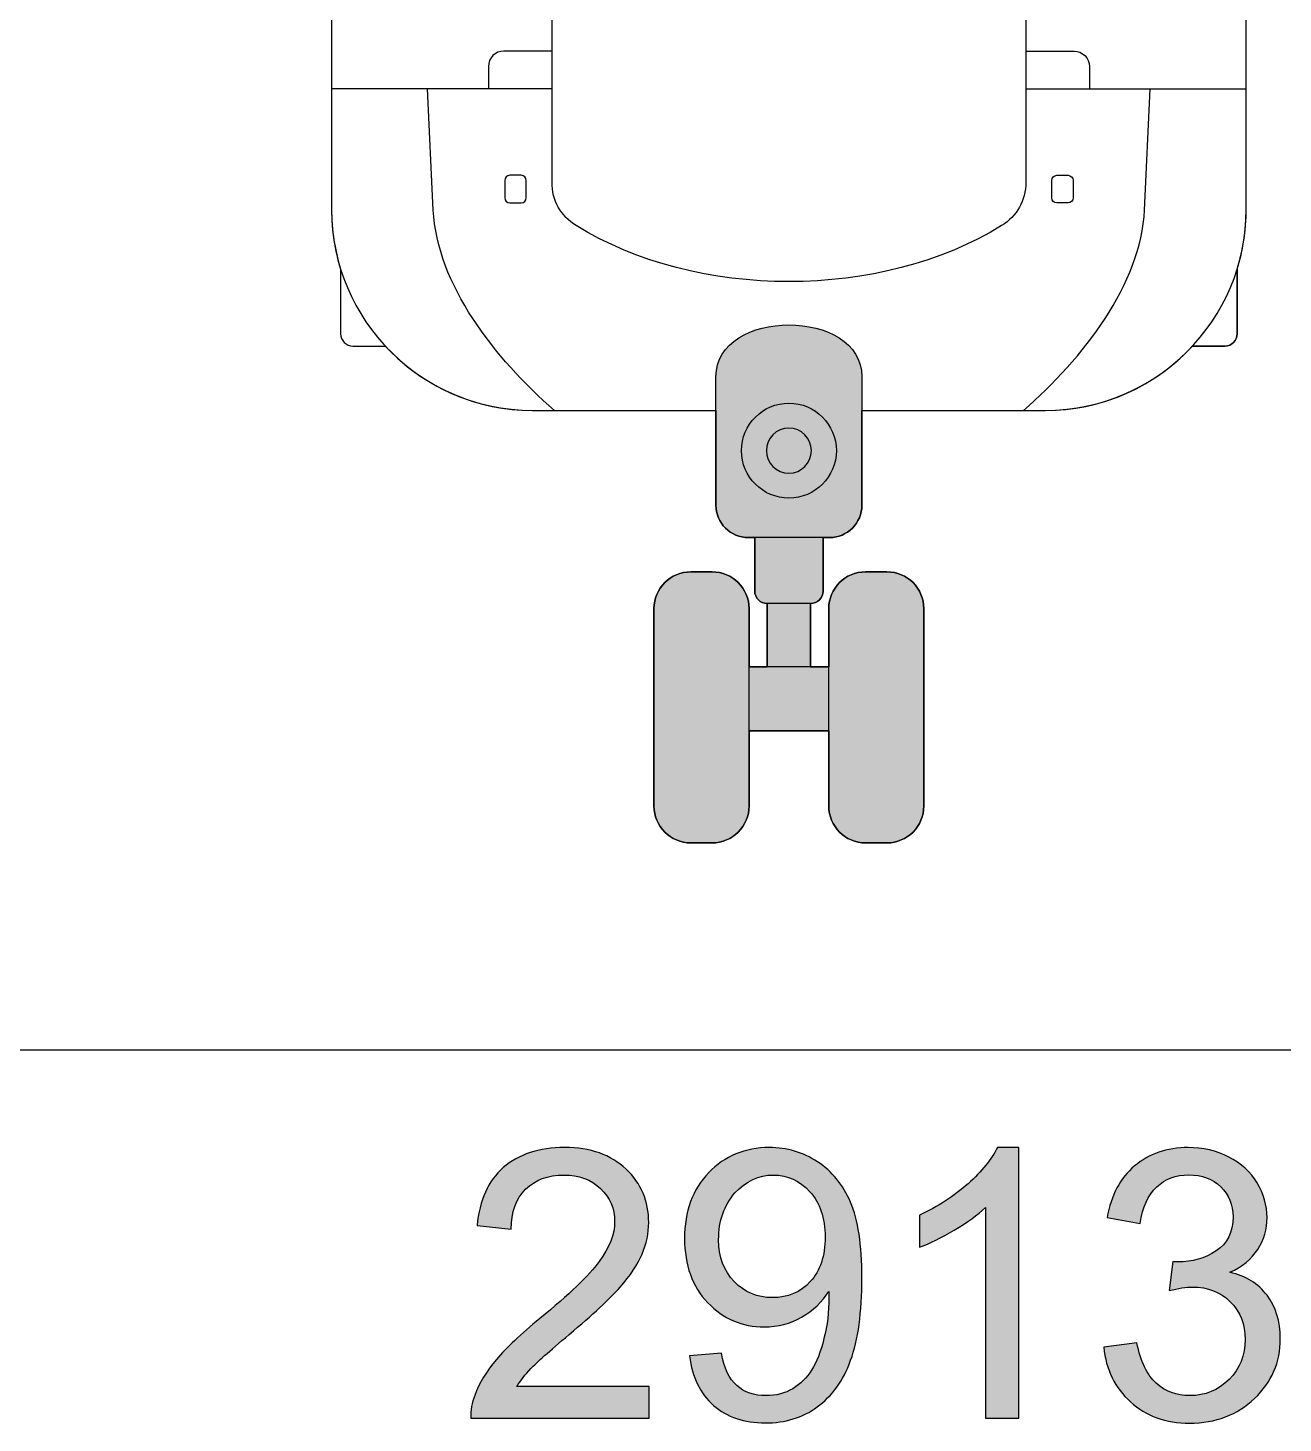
# Model space of a CAD drawing. Extents: x 65 to 355, y 40 to 244.
# Drawn here: x 252.7 to 265.63, y 185.65 to 200.02 of the extents above; entities that cross this region are included whole.
import ezdxf

# ---------------------------------------------------------------- set-up
doc = ezdxf.new("R2010")
doc.units = 0
doc.header["$MEASUREMENT"] = 0
doc.layers.add('4-VIEW', color=7, linetype='CONTINUOUS')
doc.layers.add('SOLIDS', color=7, linetype='CONTINUOUS')

# ---------------------------------------------------------------- blocks, each defined once
blk = doc.blocks.new('BLOCK_3')
at = {"layer": '4-VIEW'}
h = blk.add_hatch(color=7, dxfattribs=at)
h.dxf.hatch_style = 2
edge = h.paths.add_edge_path()
edge.add_spline(control_points=[(259.095, 186.026), (259.095, 186.026), (259.095, 185.699), (259.095, 185.699), (259.095, 185.699), (257.259, 185.699), (257.259, 185.699), (257.257, 185.781), (257.27, 185.86), (257.299, 185.935), (257.346, 186.06), (257.42, 186.184), (257.523, 186.305), (257.626, 186.426), (257.775, 186.566), (257.97, 186.726), (258.272, 186.973), (258.476, 187.169), (258.582, 187.314), (258.688, 187.458), (258.741, 187.595), (258.741, 187.724), (258.741, 187.859), (258.693, 187.973), (258.596, 188.066), (258.499, 188.159), (258.373, 188.205), (258.218, 188.205), (258.053, 188.205), (257.922, 188.156), (257.824, 188.058), (257.725, 187.959), (257.675, 187.823), (257.674, 187.648), (257.674, 187.648), (257.323, 187.684), (257.323, 187.684), (257.348, 187.946), (257.438, 188.145), (257.594, 188.282), (257.751, 188.419), (257.962, 188.488), (258.225, 188.488), (258.492, 188.488), (258.703, 188.414), (258.858, 188.266), (259.014, 188.118), (259.092, 187.935), (259.092, 187.717), (259.092, 187.605), (259.069, 187.496), (259.023, 187.389), (258.978, 187.281), (258.902, 187.168), (258.797, 187.05), (258.691, 186.931), (258.516, 186.768), (258.271, 186.561), (258.066, 186.389), (257.935, 186.272), (257.877, 186.211), (257.819, 186.15), (257.771, 186.088), (257.733, 186.026), (257.733, 186.026), (259.095, 186.026), (259.095, 186.026)], knot_values=[0, 0, 0, 0, 1, 1, 1, 2, 2, 2, 3, 3, 3, 4, 4, 4, 5, 5, 5, 6, 6, 6, 7, 7, 7, 8, 8, 8, 9, 9, 9, 10, 10, 10, 11, 11, 11, 12, 12, 12, 13, 13, 13, 14, 14, 14, 15, 15, 15, 16, 16, 16, 17, 17, 17, 18, 18, 18, 19, 19, 19, 20, 20, 20, 21, 21, 21, 22, 22, 22, 22], degree=3, periodic=1)
h = blk.add_hatch(color=7, dxfattribs=at)
h.dxf.hatch_style = 2
edge = h.paths.add_edge_path()
edge.add_spline(control_points=[(259.512, 186.341), (259.512, 186.341), (259.84, 186.371), (259.84, 186.371), (259.868, 186.217), (259.921, 186.105), (259.999, 186.036), (260.077, 185.966), (260.178, 185.932), (260.3, 185.932), (260.405, 185.932), (260.497, 185.956), (260.576, 186.004), (260.655, 186.052), (260.72, 186.116), (260.77, 186.196), (260.821, 186.276), (260.863, 186.384), (260.897, 186.521), (260.932, 186.657), (260.948, 186.796), (260.948, 186.938), (260.948, 186.953), (260.948, 186.976), (260.947, 187.006), (260.878, 186.897), (260.785, 186.809), (260.667, 186.742), (260.549, 186.674), (260.421, 186.64), (260.283, 186.64), (260.053, 186.64), (259.859, 186.724), (259.7, 186.89), (259.54, 187.057), (259.461, 187.277), (259.461, 187.55), (259.461, 187.831), (259.544, 188.058), (259.71, 188.23), (259.876, 188.402), (260.084, 188.488), (260.334, 188.488), (260.515, 188.488), (260.68, 188.439), (260.83, 188.342), (260.98, 188.244), (261.093, 188.106), (261.171, 187.926), (261.249, 187.746), (261.288, 187.485), (261.288, 187.144), (261.288, 186.789), (261.249, 186.507), (261.172, 186.296), (261.095, 186.086), (260.98, 185.926), (260.828, 185.816), (260.676, 185.706), (260.497, 185.651), (260.293, 185.651), (260.075, 185.651), (259.898, 185.711), (259.76, 185.832), (259.623, 185.953), (259.54, 186.122), (259.512, 186.341)], knot_values=[0, 0, 0, 0, 1, 1, 1, 2, 2, 2, 3, 3, 3, 4, 4, 4, 5, 5, 5, 6, 6, 6, 7, 7, 7, 8, 8, 8, 9, 9, 9, 10, 10, 10, 11, 11, 11, 12, 12, 12, 13, 13, 13, 14, 14, 14, 15, 15, 15, 16, 16, 16, 17, 17, 17, 18, 18, 18, 19, 19, 19, 20, 20, 20, 21, 21, 21, 22, 22, 22, 22], degree=3, periodic=1)
edge = h.paths.add_edge_path()
edge.add_spline(control_points=[(260.909, 187.567), (260.909, 187.763), (260.856, 187.918), (260.752, 188.033), (260.648, 188.148), (260.523, 188.205), (260.376, 188.205), (260.225, 188.205), (260.093, 188.144), (259.98, 188.02), (259.868, 187.896), (259.812, 187.735), (259.812, 187.538), (259.812, 187.362), (259.865, 187.218), (259.972, 187.107), (260.079, 186.997), (260.21, 186.942), (260.367, 186.942), (260.525, 186.942), (260.655, 186.997), (260.756, 187.107), (260.858, 187.218), (260.909, 187.371), (260.909, 187.567)], knot_values=[0, 0, 0, 0, 1, 1, 1, 2, 2, 2, 3, 3, 3, 4, 4, 4, 5, 5, 5, 6, 6, 6, 7, 7, 7, 8, 8, 8, 8], degree=3, periodic=1)
h = blk.add_hatch(color=7, dxfattribs=at)
h.dxf.hatch_style = 2
edge = h.paths.add_edge_path()
edge.add_spline(control_points=[(262.904, 185.699), (262.904, 185.699), (262.562, 185.699), (262.562, 185.699), (262.562, 185.699), (262.562, 187.872), (262.562, 187.872), (262.48, 187.794), (262.373, 187.715), (262.24, 187.637), (262.106, 187.559), (261.986, 187.5), (261.88, 187.461), (261.88, 187.461), (261.88, 187.79), (261.88, 187.79), (262.071, 187.88), (262.238, 187.989), (262.381, 188.116), (262.524, 188.244), (262.624, 188.368), (262.684, 188.488), (262.684, 188.488), (262.904, 188.488), (262.904, 188.488), (262.904, 188.488), (262.904, 185.699), (262.904, 185.699)], knot_values=[0, 0, 0, 0, 1, 1, 1, 2, 2, 2, 3, 3, 3, 4, 4, 4, 5, 5, 5, 6, 6, 6, 7, 7, 7, 8, 8, 8, 9, 9, 9, 9], degree=3, periodic=1)
h = blk.add_hatch(color=7, dxfattribs=at)
h.dxf.hatch_style = 2
edge = h.paths.add_edge_path()
edge.add_spline(control_points=[(263.779, 186.432), (263.779, 186.432), (264.12, 186.477), (264.12, 186.477), (264.159, 186.284), (264.226, 186.145), (264.32, 186.06), (264.414, 185.974), (264.529, 185.932), (264.664, 185.932), (264.824, 185.932), (264.96, 185.987), (265.07, 186.098), (265.181, 186.209), (265.236, 186.347), (265.236, 186.511), (265.236, 186.668), (265.185, 186.797), (265.083, 186.899), (264.98, 187.001), (264.85, 187.051), (264.692, 187.051), (264.628, 187.051), (264.548, 187.039), (264.452, 187.014), (264.452, 187.014), (264.49, 187.313), (264.49, 187.313), (264.512, 187.31), (264.531, 187.309), (264.544, 187.309), (264.69, 187.309), (264.82, 187.347), (264.937, 187.423), (265.053, 187.499), (265.111, 187.615), (265.111, 187.773), (265.111, 187.898), (265.069, 188.002), (264.984, 188.084), (264.899, 188.166), (264.79, 188.207), (264.656, 188.207), (264.523, 188.207), (264.413, 188.166), (264.325, 188.082), (264.236, 187.999), (264.179, 187.874), (264.154, 187.707), (264.154, 187.707), (263.813, 187.768), (263.813, 187.768), (263.855, 187.996), (263.949, 188.174), (264.097, 188.299), (264.245, 188.425), (264.429, 188.488), (264.649, 188.488), (264.8, 188.488), (264.94, 188.455), (265.067, 188.39), (265.195, 188.325), (265.293, 188.236), (265.36, 188.124), (265.428, 188.011), (265.461, 187.892), (265.461, 187.766), (265.461, 187.646), (265.429, 187.537), (265.365, 187.438), (265.301, 187.339), (265.205, 187.261), (265.079, 187.203), (265.243, 187.165), (265.371, 187.087), (265.461, 186.967), (265.552, 186.848), (265.598, 186.698), (265.598, 186.519), (265.598, 186.276), (265.509, 186.071), (265.333, 185.902), (265.156, 185.734), (264.932, 185.649), (264.662, 185.649), (264.418, 185.649), (264.216, 185.722), (264.055, 185.867), (263.894, 186.012), (263.802, 186.201), (263.779, 186.432)], knot_values=[0, 0, 0, 0, 1, 1, 1, 2, 2, 2, 3, 3, 3, 4, 4, 4, 5, 5, 5, 6, 6, 6, 7, 7, 7, 8, 8, 8, 9, 9, 9, 10, 10, 10, 11, 11, 11, 12, 12, 12, 13, 13, 13, 14, 14, 14, 15, 15, 15, 16, 16, 16, 17, 17, 17, 18, 18, 18, 19, 19, 19, 20, 20, 20, 21, 21, 21, 22, 22, 22, 23, 23, 23, 24, 24, 24, 25, 25, 25, 26, 26, 26, 27, 27, 27, 28, 28, 28, 29, 29, 29, 30, 30, 30, 30], degree=3, periodic=1)
for points, knots in [([(259.095, 186.026), (259.095, 186.026), (259.095, 185.699), (259.095, 185.699), (259.095, 185.699), (257.259, 185.699), (257.259, 185.699), (257.257, 185.781), (257.27, 185.86), (257.299, 185.935), (257.346, 186.06), (257.42, 186.184), (257.523, 186.305), (257.626, 186.426), (257.775, 186.566), (257.97, 186.726), (258.272, 186.973), (258.476, 187.169), (258.582, 187.314), (258.688, 187.458), (258.741, 187.595), (258.741, 187.724), (258.741, 187.859), (258.693, 187.973), (258.596, 188.066), (258.499, 188.159), (258.373, 188.205), (258.218, 188.205), (258.053, 188.205), (257.922, 188.156), (257.824, 188.058), (257.725, 187.959), (257.675, 187.823), (257.674, 187.648), (257.674, 187.648), (257.323, 187.684), (257.323, 187.684), (257.348, 187.946), (257.438, 188.145), (257.594, 188.282), (257.751, 188.419), (257.962, 188.488), (258.225, 188.488), (258.492, 188.488), (258.703, 188.414), (258.858, 188.266), (259.014, 188.118), (259.092, 187.935), (259.092, 187.717), (259.092, 187.605), (259.069, 187.496), (259.023, 187.389), (258.978, 187.281), (258.902, 187.168), (258.797, 187.05), (258.691, 186.931), (258.516, 186.768), (258.271, 186.561), (258.066, 186.389), (257.935, 186.272), (257.877, 186.211), (257.819, 186.15), (257.771, 186.088), (257.733, 186.026), (257.733, 186.026), (259.095, 186.026), (259.095, 186.026)], [0, 0, 0, 0, 1, 1, 1, 2, 2, 2, 3, 3, 3, 4, 4, 4, 5, 5, 5, 6, 6, 6, 7, 7, 7, 8, 8, 8, 9, 9, 9, 10, 10, 10, 11, 11, 11, 12, 12, 12, 13, 13, 13, 14, 14, 14, 15, 15, 15, 16, 16, 16, 17, 17, 17, 18, 18, 18, 19, 19, 19, 20, 20, 20, 21, 21, 21, 22, 22, 22, 22]), ([(259.512, 186.341), (259.512, 186.341), (259.84, 186.371), (259.84, 186.371), (259.868, 186.217), (259.921, 186.105), (259.999, 186.036), (260.077, 185.966), (260.178, 185.932), (260.3, 185.932), (260.405, 185.932), (260.497, 185.956), (260.576, 186.004), (260.655, 186.052), (260.72, 186.116), (260.77, 186.196), (260.821, 186.276), (260.863, 186.384), (260.897, 186.521), (260.932, 186.657), (260.948, 186.796), (260.948, 186.938), (260.948, 186.953), (260.948, 186.976), (260.947, 187.006), (260.878, 186.897), (260.785, 186.809), (260.667, 186.742), (260.549, 186.674), (260.421, 186.64), (260.283, 186.64), (260.053, 186.64), (259.859, 186.724), (259.7, 186.89), (259.54, 187.057), (259.461, 187.277), (259.461, 187.55), (259.461, 187.831), (259.544, 188.058), (259.71, 188.23), (259.876, 188.402), (260.084, 188.488), (260.334, 188.488), (260.515, 188.488), (260.68, 188.439), (260.83, 188.342), (260.98, 188.244), (261.093, 188.106), (261.171, 187.926), (261.249, 187.746), (261.288, 187.485), (261.288, 187.144), (261.288, 186.789), (261.249, 186.507), (261.172, 186.296), (261.095, 186.086), (260.98, 185.926), (260.828, 185.816), (260.676, 185.706), (260.497, 185.651), (260.293, 185.651), (260.075, 185.651), (259.898, 185.711), (259.76, 185.832), (259.623, 185.953), (259.54, 186.122), (259.512, 186.341)], [0, 0, 0, 0, 1, 1, 1, 2, 2, 2, 3, 3, 3, 4, 4, 4, 5, 5, 5, 6, 6, 6, 7, 7, 7, 8, 8, 8, 9, 9, 9, 10, 10, 10, 11, 11, 11, 12, 12, 12, 13, 13, 13, 14, 14, 14, 15, 15, 15, 16, 16, 16, 17, 17, 17, 18, 18, 18, 19, 19, 19, 20, 20, 20, 21, 21, 21, 22, 22, 22, 22]), ([(262.904, 185.699), (262.904, 185.699), (262.562, 185.699), (262.562, 185.699), (262.562, 185.699), (262.562, 187.872), (262.562, 187.872), (262.48, 187.794), (262.373, 187.715), (262.24, 187.637), (262.106, 187.559), (261.986, 187.5), (261.88, 187.461), (261.88, 187.461), (261.88, 187.79), (261.88, 187.79), (262.071, 187.88), (262.238, 187.989), (262.381, 188.116), (262.524, 188.244), (262.624, 188.368), (262.684, 188.488), (262.684, 188.488), (262.904, 188.488), (262.904, 188.488), (262.904, 188.488), (262.904, 185.699), (262.904, 185.699)], [0, 0, 0, 0, 1, 1, 1, 2, 2, 2, 3, 3, 3, 4, 4, 4, 5, 5, 5, 6, 6, 6, 7, 7, 7, 8, 8, 8, 9, 9, 9, 9]), ([(263.779, 186.432), (263.779, 186.432), (264.12, 186.477), (264.12, 186.477), (264.159, 186.284), (264.226, 186.145), (264.32, 186.06), (264.414, 185.974), (264.529, 185.932), (264.664, 185.932), (264.824, 185.932), (264.96, 185.987), (265.07, 186.098), (265.181, 186.209), (265.236, 186.347), (265.236, 186.511), (265.236, 186.668), (265.185, 186.797), (265.083, 186.899), (264.98, 187.001), (264.85, 187.051), (264.692, 187.051), (264.628, 187.051), (264.548, 187.039), (264.452, 187.014), (264.452, 187.014), (264.49, 187.313), (264.49, 187.313), (264.512, 187.31), (264.531, 187.309), (264.544, 187.309), (264.69, 187.309), (264.82, 187.347), (264.937, 187.423), (265.053, 187.499), (265.111, 187.615), (265.111, 187.773), (265.111, 187.898), (265.069, 188.002), (264.984, 188.084), (264.899, 188.166), (264.79, 188.207), (264.656, 188.207), (264.523, 188.207), (264.413, 188.166), (264.325, 188.082), (264.236, 187.999), (264.179, 187.874), (264.154, 187.707), (264.154, 187.707), (263.813, 187.768), (263.813, 187.768), (263.855, 187.996), (263.949, 188.174), (264.097, 188.299), (264.245, 188.425), (264.429, 188.488), (264.649, 188.488), (264.8, 188.488), (264.94, 188.455), (265.067, 188.39), (265.195, 188.325), (265.293, 188.236), (265.36, 188.124), (265.428, 188.011), (265.461, 187.892), (265.461, 187.766), (265.461, 187.646), (265.429, 187.537), (265.365, 187.438), (265.301, 187.339), (265.205, 187.261), (265.079, 187.203), (265.243, 187.165), (265.371, 187.087), (265.461, 186.967), (265.552, 186.848), (265.598, 186.698), (265.598, 186.519), (265.598, 186.276), (265.509, 186.071), (265.333, 185.902), (265.156, 185.734), (264.932, 185.649), (264.662, 185.649), (264.418, 185.649), (264.216, 185.722), (264.055, 185.867), (263.894, 186.012), (263.802, 186.201), (263.779, 186.432)], [0, 0, 0, 0, 1, 1, 1, 2, 2, 2, 3, 3, 3, 4, 4, 4, 5, 5, 5, 6, 6, 6, 7, 7, 7, 8, 8, 8, 9, 9, 9, 10, 10, 10, 11, 11, 11, 12, 12, 12, 13, 13, 13, 14, 14, 14, 15, 15, 15, 16, 16, 16, 17, 17, 17, 18, 18, 18, 19, 19, 19, 20, 20, 20, 21, 21, 21, 22, 22, 22, 23, 23, 23, 24, 24, 24, 25, 25, 25, 26, 26, 26, 27, 27, 27, 28, 28, 28, 29, 29, 29, 30, 30, 30, 30]), ([(260.909, 187.567), (260.909, 187.763), (260.856, 187.918), (260.752, 188.033), (260.648, 188.148), (260.523, 188.205), (260.376, 188.205), (260.225, 188.205), (260.093, 188.144), (259.98, 188.02), (259.868, 187.896), (259.812, 187.735), (259.812, 187.538), (259.812, 187.362), (259.865, 187.218), (259.972, 187.107), (260.079, 186.997), (260.21, 186.942), (260.367, 186.942), (260.525, 186.942), (260.655, 186.997), (260.756, 187.107), (260.858, 187.218), (260.909, 187.371), (260.909, 187.567)], [0, 0, 0, 0, 1, 1, 1, 2, 2, 2, 3, 3, 3, 4, 4, 4, 5, 5, 5, 6, 6, 6, 7, 7, 7, 8, 8, 8, 8])]:
    blk.add_open_spline(points, degree=3, knots=knots, dxfattribs=at)

msp = doc.modelspace()

# ---------------------------------------------------------------- hatches: boundary and pattern name
at = {"layer": 'SOLIDS'}
h = msp.add_hatch(color=7, dxfattribs=at)
edge = h.paths.add_edge_path()
edge.add_spline(control_points=[(261.288, 196.427), (261.288, 197.142), (259.784, 197.142), (259.784, 196.427), (259.784, 196.427), (259.784, 196.082), (259.784, 196.082), (259.784, 196.082), (259.784, 195.107), (259.784, 195.107), (259.784, 194.923), (259.934, 194.772), (260.118, 194.772), (260.118, 194.772), (260.184, 194.772), (260.184, 194.772), (260.184, 194.772), (260.184, 194.221), (260.184, 194.221), (260.184, 194.15), (260.241, 194.093), (260.311, 194.093), (260.311, 194.093), (260.311, 193.44), (260.311, 193.44), (260.311, 193.44), (260.126, 193.44), (260.126, 193.44), (260.126, 193.44), (260.126, 194.04), (260.126, 194.04), (260.126, 194.249), (259.955, 194.419), (259.746, 194.419), (259.746, 194.419), (259.526, 194.419), (259.526, 194.419), (259.317, 194.419), (259.146, 194.249), (259.146, 194.04), (259.146, 194.04), (259.146, 192.007), (259.146, 192.007), (259.146, 191.798), (259.317, 191.627), (259.526, 191.627), (259.526, 191.627), (259.746, 191.627), (259.746, 191.627), (259.955, 191.627), (260.126, 191.798), (260.126, 192.007), (260.126, 192.007), (260.126, 192.781), (260.126, 192.781), (260.126, 192.781), (260.946, 192.781), (260.946, 192.781), (260.946, 192.781), (260.946, 192.007), (260.946, 192.007), (260.946, 191.798), (261.116, 191.627), (261.325, 191.627), (261.325, 191.627), (261.546, 191.627), (261.546, 191.627), (261.755, 191.627), (261.926, 191.798), (261.926, 192.007), (261.926, 192.007), (261.926, 194.04), (261.926, 194.04), (261.926, 194.249), (261.755, 194.419), (261.546, 194.419), (261.546, 194.419), (261.325, 194.419), (261.325, 194.419), (261.116, 194.419), (260.946, 194.249), (260.946, 194.04), (260.946, 194.04), (260.946, 193.44), (260.946, 193.44), (260.946, 193.44), (260.76, 193.44), (260.76, 193.44), (260.76, 193.44), (260.76, 194.093), (260.76, 194.093), (260.83, 194.093), (260.888, 194.15), (260.888, 194.221), (260.888, 194.221), (260.888, 194.772), (260.888, 194.772), (260.888, 194.772), (260.954, 194.772), (260.954, 194.772), (261.138, 194.772), (261.288, 194.923), (261.288, 195.107), (261.288, 195.107), (261.288, 196.082), (261.288, 196.082), (261.288, 196.082), (261.288, 196.427), (261.288, 196.427)], knot_values=[0, 0, 0, 0, 1, 1, 1, 2, 2, 2, 3, 3, 3, 4, 4, 4, 5, 5, 5, 6, 6, 6, 7, 7, 7, 8, 8, 8, 9, 9, 9, 10, 10, 10, 11, 11, 11, 12, 12, 12, 13, 13, 13, 14, 14, 14, 15, 15, 15, 16, 16, 16, 17, 17, 17, 18, 18, 18, 19, 19, 19, 20, 20, 20, 21, 21, 21, 22, 22, 22, 23, 23, 23, 24, 24, 24, 25, 25, 25, 26, 26, 26, 27, 27, 27, 28, 28, 28, 29, 29, 29, 30, 30, 30, 31, 31, 31, 32, 32, 32, 33, 33, 33, 34, 34, 34, 35, 35, 35, 36, 36, 36, 36], degree=3, periodic=1)

# ---------------------------------------------------------------- linework, layer by layer
at = {"layer": '4-VIEW', "color": 7}
for points in [[(258.096, 199.395), (255.825, 199.395)], [(262.976, 199.395), (265.247, 199.395)], [(260.311, 194.093), (260.311, 193.44)], [(260.76, 194.093), (260.76, 193.44)], [(260.946, 193.44), (260.126, 193.44)], [(260.946, 192.781), (260.126, 192.781)], [(202.449, 189.495), (318.709, 189.495)]]:
    msp.add_lwpolyline(points, dxfattribs=at)
for points, knots in [([(261.288, 196.082), (261.288, 196.082), (263.177, 196.082), (263.177, 196.082), (264.317, 196.082), (265.247, 197.012), (265.247, 198.152), (265.247, 198.152), (265.247, 205.742), (265.247, 205.742), (265.247, 206.811), (263.231, 207.329), (261.763, 207.554), (260.778, 207.704), (260.349, 207.709), (259.367, 207.563), (257.894, 207.343), (255.825, 206.825), (255.825, 205.742), (255.825, 205.742), (255.825, 198.152), (255.825, 198.152), (255.825, 197.012), (256.754, 196.082), (257.895, 196.082), (257.895, 196.082), (259.784, 196.082), (259.784, 196.082)], [0, 0, 0, 0, 1, 1, 1, 2, 2, 2, 3, 3, 3, 4, 4, 4, 5, 5, 5, 6, 6, 6, 7, 7, 7, 8, 8, 8, 9, 9, 9, 9]), ([(262.727, 197.986), (262.887, 198.085), (262.976, 198.246), (262.976, 198.433), (262.976, 198.433), (262.976, 200.357), (262.976, 200.357), (262.976, 200.551), (262.879, 200.718), (262.711, 200.814), (261.377, 201.576), (259.694, 201.576), (258.36, 200.814), (258.193, 200.718), (258.096, 200.551), (258.096, 200.357), (258.096, 200.357), (258.096, 198.433), (258.096, 198.433), (258.096, 198.246), (258.185, 198.085), (258.345, 197.986), (259.586, 197.218), (261.486, 197.218), (262.727, 197.986), (262.727, 197.986), (262.727, 197.986), (262.727, 197.986)], [0, 0, 0, 0, 1, 1, 1, 2, 2, 2, 3, 3, 3, 4, 4, 4, 5, 5, 5, 6, 6, 6, 7, 7, 7, 8, 8, 8, 9, 9, 9, 9]), ([(258.096, 199.785), (258.096, 199.785), (257.599, 199.785), (257.599, 199.785), (257.511, 199.785), (257.44, 199.713), (257.44, 199.626), (257.44, 199.626), (257.44, 199.395), (257.44, 199.395)], [0, 0, 0, 0, 1, 1, 1, 2, 2, 2, 3, 3, 3, 3]), ([(262.976, 199.785), (262.976, 199.785), (263.473, 199.785), (263.473, 199.785), (263.56, 199.785), (263.632, 199.713), (263.632, 199.626), (263.632, 199.626), (263.632, 199.395), (263.632, 199.395)], [0, 0, 0, 0, 1, 1, 1, 2, 2, 2, 3, 3, 3, 3]), ([(258.12, 196.082), (257.504, 196.621), (256.909, 197.382), (256.873, 198.147), (256.873, 198.147), (256.813, 199.395), (256.813, 199.395)], [0, 0, 0, 0, 1, 1, 1, 2, 2, 2, 2]), ([(262.952, 196.082), (263.569, 196.621), (264.162, 197.382), (264.2, 198.147), (264.2, 198.147), (264.259, 199.395), (264.259, 199.395)], [0, 0, 0, 0, 1, 1, 1, 2, 2, 2, 2]), ([(257.777, 198.22), (257.777, 198.22), (257.661, 198.22), (257.661, 198.22), (257.632, 198.22), (257.609, 198.244), (257.609, 198.273), (257.609, 198.273), (257.609, 198.452), (257.609, 198.452), (257.609, 198.481), (257.632, 198.505), (257.661, 198.505), (257.661, 198.505), (257.777, 198.505), (257.777, 198.505), (257.806, 198.505), (257.83, 198.481), (257.83, 198.452), (257.83, 198.452), (257.83, 198.273), (257.83, 198.273), (257.83, 198.244), (257.806, 198.22), (257.777, 198.22), (257.777, 198.22), (257.777, 198.22), (257.777, 198.22)], [0, 0, 0, 0, 1, 1, 1, 2, 2, 2, 3, 3, 3, 4, 4, 4, 5, 5, 5, 6, 6, 6, 7, 7, 7, 8, 8, 8, 9, 9, 9, 9]), ([(263.295, 198.22), (263.295, 198.22), (263.411, 198.22), (263.411, 198.22), (263.44, 198.22), (263.464, 198.244), (263.464, 198.273), (263.464, 198.273), (263.464, 198.452), (263.464, 198.452), (263.464, 198.481), (263.44, 198.505), (263.411, 198.505), (263.411, 198.505), (263.295, 198.505), (263.295, 198.505), (263.266, 198.505), (263.243, 198.481), (263.243, 198.452), (263.243, 198.452), (263.243, 198.273), (263.243, 198.273), (263.243, 198.244), (263.266, 198.22), (263.295, 198.22), (263.295, 198.22), (263.295, 198.22), (263.295, 198.22)], [0, 0, 0, 0, 1, 1, 1, 2, 2, 2, 3, 3, 3, 4, 4, 4, 5, 5, 5, 6, 6, 6, 7, 7, 7, 8, 8, 8, 9, 9, 9, 9]), ([(255.918, 197.537), (255.918, 197.537), (255.918, 196.873), (255.918, 196.873), (255.918, 196.803), (255.975, 196.745), (256.045, 196.745), (256.045, 196.745), (256.378, 196.745), (256.378, 196.745)], [0, 0, 0, 0, 1, 1, 1, 2, 2, 2, 3, 3, 3, 3]), ([(265.154, 197.537), (265.154, 197.537), (265.154, 196.873), (265.154, 196.873), (265.154, 196.803), (265.097, 196.745), (265.027, 196.745), (265.027, 196.745), (264.694, 196.745), (264.694, 196.745)], [0, 0, 0, 0, 1, 1, 1, 2, 2, 2, 3, 3, 3, 3]), ([(260.954, 194.772), (261.138, 194.772), (261.288, 194.923), (261.288, 195.107), (261.288, 195.107), (261.288, 196.427), (261.288, 196.427), (261.288, 197.142), (259.784, 197.142), (259.784, 196.427), (259.784, 196.427), (259.784, 195.107), (259.784, 195.107), (259.784, 194.923), (259.934, 194.772), (260.118, 194.772), (260.118, 194.772), (260.954, 194.772), (260.954, 194.772), (260.954, 194.772), (260.954, 194.772), (260.954, 194.772)], [0, 0, 0, 0, 1, 1, 1, 2, 2, 2, 3, 3, 3, 4, 4, 4, 5, 5, 5, 6, 6, 6, 7, 7, 7, 7]), ([(260.536, 195.179), (260.806, 195.179), (261.025, 195.398), (261.025, 195.668), (261.025, 195.938), (260.806, 196.157), (260.536, 196.157), (260.266, 196.157), (260.047, 195.938), (260.047, 195.668), (260.047, 195.398), (260.266, 195.179), (260.536, 195.179), (260.536, 195.179), (260.536, 195.179), (260.536, 195.179)], [0, 0, 0, 0, 1, 1, 1, 2, 2, 2, 3, 3, 3, 4, 4, 4, 5, 5, 5, 5]), ([(260.536, 195.436), (260.408, 195.436), (260.304, 195.54), (260.304, 195.668), (260.304, 195.796), (260.408, 195.9), (260.536, 195.9), (260.664, 195.9), (260.768, 195.796), (260.768, 195.668), (260.768, 195.54), (260.664, 195.436), (260.536, 195.436), (260.536, 195.436), (260.536, 195.436), (260.536, 195.436)], [0, 0, 0, 0, 1, 1, 1, 2, 2, 2, 3, 3, 3, 4, 4, 4, 5, 5, 5, 5]), ([(260.888, 194.772), (260.888, 194.772), (260.888, 194.221), (260.888, 194.221), (260.888, 194.15), (260.83, 194.093), (260.76, 194.093), (260.76, 194.093), (260.311, 194.093), (260.311, 194.093), (260.241, 194.093), (260.184, 194.15), (260.184, 194.221), (260.184, 194.221), (260.184, 194.772), (260.184, 194.772)], [0, 0, 0, 0, 1, 1, 1, 2, 2, 2, 3, 3, 3, 4, 4, 4, 5, 5, 5, 5]), ([(259.746, 191.627), (259.746, 191.627), (259.526, 191.627), (259.526, 191.627), (259.317, 191.627), (259.146, 191.798), (259.146, 192.007), (259.146, 192.007), (259.146, 194.04), (259.146, 194.04), (259.146, 194.249), (259.317, 194.419), (259.526, 194.419), (259.526, 194.419), (259.746, 194.419), (259.746, 194.419), (259.955, 194.419), (260.126, 194.249), (260.126, 194.04), (260.126, 194.04), (260.126, 192.007), (260.126, 192.007), (260.126, 191.798), (259.955, 191.627), (259.746, 191.627), (259.746, 191.627), (259.746, 191.627), (259.746, 191.627)], [0, 0, 0, 0, 1, 1, 1, 2, 2, 2, 3, 3, 3, 4, 4, 4, 5, 5, 5, 6, 6, 6, 7, 7, 7, 8, 8, 8, 9, 9, 9, 9]), ([(261.325, 191.627), (261.325, 191.627), (261.546, 191.627), (261.546, 191.627), (261.755, 191.627), (261.926, 191.798), (261.926, 192.007), (261.926, 192.007), (261.926, 194.04), (261.926, 194.04), (261.926, 194.249), (261.755, 194.419), (261.546, 194.419), (261.546, 194.419), (261.325, 194.419), (261.325, 194.419), (261.116, 194.419), (260.946, 194.249), (260.946, 194.04), (260.946, 194.04), (260.946, 192.007), (260.946, 192.007), (260.946, 191.798), (261.116, 191.627), (261.325, 191.627), (261.325, 191.627), (261.325, 191.627), (261.325, 191.627)], [0, 0, 0, 0, 1, 1, 1, 2, 2, 2, 3, 3, 3, 4, 4, 4, 5, 5, 5, 6, 6, 6, 7, 7, 7, 8, 8, 8, 9, 9, 9, 9])]:
    msp.add_open_spline(points, degree=3, knots=knots, dxfattribs=at)
at = {"layer": 'SOLIDS'}
for points, knots in [([(234.885, 205.977), (234.885, 205.977), (242.568, 205.283), (242.568, 205.283), (242.565, 205.532), (243.14, 205.742), (244.305, 205.784), (244.394, 206.085), (244.553, 206.355), (244.764, 206.576), (244.995, 206.818), (245.288, 207.001), (245.617, 207.099), (245.792, 207.151), (245.977, 207.179), (246.169, 207.179), (246.169, 207.179), (246.995, 207.179), (246.995, 207.179), (247.171, 207.179), (247.34, 207.156), (247.5, 207.114), (248.19, 206.931), (248.704, 206.378), (248.867, 205.68), (248.867, 205.68), (249.775, 206.52), (249.775, 206.52), (249.816, 206.558), (249.877, 206.5), (249.844, 206.455), (249.844, 206.455), (249.197, 205.559), (249.197, 205.559), (249.197, 205.559), (256.463, 206.989), (256.463, 206.989), (256.505, 207.399), (256.569, 207.786), (256.65, 208.148), (257.058, 210.459), (257.949, 212.153), (259.281, 213.181), (259.375, 213.254), (259.438, 213.349), (259.465, 213.459), (259.473, 213.495), (259.478, 213.533), (259.479, 213.573), (259.479, 213.573), (259.491, 214.106), (259.491, 214.106), (259.491, 214.106), (259.536, 216.108), (259.536, 216.108), (259.457, 216.072), (259.366, 216.052), (259.263, 216.055), (259.263, 216.055), (240.129, 216.483), (240.129, 216.483), (240.129, 216.483), (239.739, 216.492), (239.739, 216.492), (238.958, 216.51), (238.945, 217.342), (239.75, 217.36), (239.75, 217.36), (240.129, 217.369), (240.129, 217.369), (240.129, 217.369), (259.305, 217.799), (259.305, 217.799), (259.405, 217.801), (259.495, 217.776), (259.573, 217.73), (259.573, 217.73), (259.588, 218.415), (259.588, 218.415), (259.588, 218.415), (259.639, 220.67), (259.639, 220.67), (259.639, 220.67), (259.822, 228.867), (259.822, 228.867), (259.822, 228.867), (259.857, 230.426), (259.857, 230.426), (259.857, 230.426), (259.885, 231.677), (259.885, 231.677), (259.891, 231.94), (259.953, 232.274), (260.124, 232.5), (260.199, 232.6), (260.283, 232.668), (260.369, 232.706), (260.369, 232.706), (260.369, 233.183), (260.369, 233.183), (260.369, 233.236), (260.412, 233.279), (260.465, 233.279), (260.465, 233.279), (260.607, 233.279), (260.607, 233.279), (260.659, 233.279), (260.703, 233.236), (260.703, 233.183), (260.703, 233.183), (260.703, 232.705), (260.703, 232.705), (260.805, 232.661), (260.901, 232.575), (260.981, 232.452), (261.127, 232.228), (261.181, 231.922), (261.187, 231.677), (261.187, 231.677), (261.214, 230.426), (261.214, 230.426), (261.214, 230.426), (261.249, 228.867), (261.249, 228.867), (261.249, 228.867), (261.433, 220.67), (261.433, 220.67), (261.433, 220.67), (261.483, 218.415), (261.483, 218.415), (261.483, 218.415), (261.499, 217.73), (261.499, 217.73), (261.577, 217.776), (261.666, 217.801), (261.767, 217.799), (261.767, 217.799), (280.942, 217.369), (280.942, 217.369), (280.942, 217.369), (281.322, 217.36), (281.322, 217.36), (282.127, 217.342), (282.114, 216.51), (281.332, 216.492), (281.332, 216.492), (280.942, 216.483), (280.942, 216.483), (280.942, 216.483), (261.809, 216.055), (261.809, 216.055), (261.706, 216.052), (261.615, 216.072), (261.536, 216.109), (261.536, 216.109), (261.581, 214.106), (261.581, 214.106), (261.581, 214.106), (261.592, 213.573), (261.592, 213.573), (261.593, 213.533), (261.598, 213.495), (261.607, 213.459), (261.634, 213.349), (261.696, 213.254), (261.791, 213.181), (263.122, 212.153), (264.011, 210.474), (264.418, 208.163), (264.502, 207.796), (264.566, 207.405), (264.61, 206.989), (264.61, 206.989), (271.875, 205.559), (271.875, 205.559), (271.875, 205.559), (271.228, 206.455), (271.228, 206.455), (271.195, 206.5), (271.256, 206.558), (271.297, 206.52), (271.297, 206.52), (272.205, 205.68), (272.205, 205.68), (272.368, 206.379), (272.882, 206.931), (273.572, 207.114), (273.732, 207.156), (273.901, 207.179), (274.077, 207.179), (274.077, 207.179), (274.902, 207.179), (274.902, 207.179), (275.094, 207.179), (275.279, 207.151), (275.455, 207.099), (275.784, 207.001), (276.077, 206.818), (276.308, 206.576), (276.519, 206.355), (276.678, 206.085), (276.767, 205.784), (277.932, 205.742), (278.506, 205.532), (278.504, 205.283), (278.504, 205.283), (286.187, 205.977), (286.187, 205.977), (286.187, 205.977), (286.071, 207.091), (286.071, 207.091), (286.064, 207.165), (286.119, 207.232), (286.192, 207.239), (286.192, 207.239), (286.237, 207.244), (286.237, 207.244), (286.312, 207.252), (286.378, 207.197), (286.386, 207.123), (286.386, 207.123), (286.502, 206.005), (286.502, 206.005), (286.502, 206.005), (316.579, 208.719), (316.579, 208.719), (316.579, 208.719), (317.171, 208.773), (317.171, 208.773), (319.009, 208.939), (319.14, 207.928), (317.276, 207.689), (317.276, 207.689), (316.72, 207.618), (316.72, 207.618), (316.72, 207.618), (316.587, 207.601), (316.587, 207.601), (316.587, 207.601), (316.719, 206.417), (316.719, 206.417), (316.726, 206.364), (316.686, 206.316), (316.633, 206.311), (316.633, 206.311), (316.564, 206.306), (316.564, 206.306), (316.513, 206.301), (316.467, 206.338), (316.461, 206.389), (316.461, 206.389), (316.312, 207.566), (316.312, 207.566), (316.312, 207.566), (306.59, 206.322), (306.59, 206.322), (306.59, 206.322), (306.754, 205.091), (306.754, 205.091), (306.762, 205.038), (306.721, 204.989), (306.667, 204.985), (306.667, 204.985), (306.598, 204.979), (306.598, 204.979), (306.547, 204.975), (306.503, 205.012), (306.496, 205.063), (306.496, 205.063), (306.315, 206.287), (306.315, 206.287), (306.315, 206.287), (300.285, 205.516), (300.285, 205.516), (300.285, 205.516), (300.449, 204.094), (300.449, 204.094), (300.456, 204.04), (300.416, 203.992), (300.361, 203.988), (300.361, 203.988), (300.293, 203.982), (300.293, 203.982), (300.242, 203.978), (300.197, 204.014), (300.19, 204.065), (300.19, 204.065), (300.01, 205.481), (300.01, 205.481), (300.01, 205.481), (292.007, 204.457), (292.007, 204.457), (292.007, 204.457), (292.171, 203.035), (292.171, 203.035), (292.177, 202.981), (292.138, 202.933), (292.083, 202.929), (292.083, 202.929), (292.015, 202.923), (292.015, 202.923), (291.964, 202.919), (291.919, 202.956), (291.913, 203.006), (291.913, 203.006), (291.731, 204.422), (291.731, 204.422), (291.731, 204.422), (287.001, 203.818), (287.001, 203.818), (287.001, 203.818), (287.165, 202.315), (287.165, 202.315), (287.171, 202.261), (287.132, 202.213), (287.078, 202.209), (287.078, 202.209), (287.01, 202.203), (287.01, 202.203), (286.959, 202.199), (286.914, 202.236), (286.907, 202.287), (286.907, 202.287), (286.767, 203.243), (286.767, 203.243), (286.747, 203.202), (286.707, 203.172), (286.658, 203.167), (286.658, 203.167), (286.614, 203.162), (286.614, 203.162), (286.54, 203.154), (286.473, 203.208), (286.465, 203.283), (286.465, 203.283), (286.418, 203.743), (286.418, 203.743), (286.418, 203.743), (278.705, 202.756), (278.705, 202.756), (278.705, 202.756), (278.869, 201.334), (278.869, 201.334), (278.875, 201.28), (278.836, 201.232), (278.781, 201.228), (278.781, 201.228), (278.713, 201.222), (278.713, 201.222), (278.662, 201.218), (278.617, 201.255), (278.61, 201.305), (278.61, 201.305), (278.43, 202.721), (278.43, 202.721), (278.43, 202.721), (278.334, 202.709), (278.334, 202.709), (278.343, 202.576), (278.063, 202.425), (277.406, 202.295), (277.347, 201.836), (277.193, 201.405), (276.956, 201.03), (276.956, 201.03), (277.858, 199.861), (277.858, 199.861), (277.891, 199.817), (277.828, 199.757), (277.789, 199.795), (277.789, 199.795), (276.777, 200.778), (276.777, 200.778), (276.743, 200.734), (276.707, 200.692), (276.67, 200.651), (276.545, 200.51), (276.405, 200.382), (276.251, 200.267), (276.566, 199.304), (276.467, 198.66), (276.127, 198.202), (276.092, 198.154), (276.024, 198.149), (275.982, 198.191), (275.982, 198.191), (275.921, 198.252), (275.921, 198.252), (275.896, 198.279), (275.886, 198.315), (275.898, 198.35), (275.89, 198.977), (275.843, 199.551), (275.652, 199.925), (275.322, 199.786), (274.95, 199.699), (274.541, 199.677), (274.541, 199.677), (273.712, 199.727), (273.712, 199.727), (273.228, 199.815), (272.812, 200.005), (272.465, 200.266), (272.273, 199.892), (272.332, 199.311), (272.324, 198.684), (272.335, 198.649), (272.326, 198.613), (272.3, 198.587), (272.3, 198.587), (272.239, 198.526), (272.239, 198.526), (272.197, 198.484), (272.129, 198.489), (272.094, 198.536), (271.754, 198.994), (271.627, 199.809), (271.943, 200.773), (271.917, 200.805), (271.892, 200.837), (271.867, 200.87), (271.471, 201.405), (271.25, 202.063), (271.213, 202.727), (271.213, 202.727), (266.035, 203.53), (266.035, 203.53), (266.035, 203.53), (265.884, 202.558), (265.884, 202.558), (265.862, 202.419), (265.655, 202.483), (265.655, 202.591), (265.655, 202.591), (265.655, 203.589), (265.655, 203.589), (265.655, 203.589), (265.247, 203.652), (265.247, 203.652), (265.247, 203.652), (265.247, 200.491), (265.247, 200.491), (265.247, 200.491), (265.247, 199.395), (265.247, 199.395), (265.247, 199.395), (265.247, 198.152), (265.247, 198.152), (265.247, 197.938), (265.214, 197.731), (265.154, 197.537), (265.154, 197.537), (265.154, 196.873), (265.154, 196.873), (265.154, 196.803), (265.097, 196.745), (265.027, 196.745), (265.027, 196.745), (264.694, 196.745), (264.694, 196.745), (264.315, 196.338), (263.775, 196.082), (263.177, 196.082), (263.177, 196.082), (262.952, 196.082), (262.952, 196.082), (262.952, 196.082), (261.288, 196.082), (261.288, 196.082), (261.288, 196.082), (261.288, 195.107), (261.288, 195.107), (261.288, 194.923), (261.138, 194.772), (260.954, 194.772), (260.954, 194.772), (260.888, 194.772), (260.888, 194.772), (260.888, 194.772), (260.888, 194.221), (260.888, 194.221), (260.888, 194.15), (260.83, 194.093), (260.76, 194.093), (260.76, 194.093), (260.76, 193.44), (260.76, 193.44), (260.76, 193.44), (260.946, 193.44), (260.946, 193.44), (260.946, 193.44), (260.946, 194.04), (260.946, 194.04), (260.946, 194.249), (261.116, 194.419), (261.325, 194.419), (261.325, 194.419), (261.546, 194.419), (261.546, 194.419), (261.755, 194.419), (261.926, 194.249), (261.926, 194.04), (261.926, 194.04), (261.926, 192.007), (261.926, 192.007), (261.926, 191.798), (261.755, 191.627), (261.546, 191.627), (261.546, 191.627), (261.325, 191.627), (261.325, 191.627), (261.116, 191.627), (260.946, 191.798), (260.946, 192.007), (260.946, 192.007), (260.946, 192.781), (260.946, 192.781), (260.946, 192.781), (260.126, 192.781), (260.126, 192.781), (260.126, 192.781), (260.126, 192.007), (260.126, 192.007), (260.126, 191.798), (259.955, 191.627), (259.746, 191.627), (259.746, 191.627), (259.526, 191.627), (259.526, 191.627), (259.317, 191.627), (259.146, 191.798), (259.146, 192.007), (259.146, 192.007), (259.146, 194.04), (259.146, 194.04), (259.146, 194.249), (259.317, 194.419), (259.526, 194.419), (259.526, 194.419), (259.746, 194.419), (259.746, 194.419), (259.955, 194.419), (260.126, 194.249), (260.126, 194.04), (260.126, 194.04), (260.126, 193.44), (260.126, 193.44), (260.126, 193.44), (260.311, 193.44), (260.311, 193.44), (260.311, 193.44), (260.311, 194.093), (260.311, 194.093), (260.241, 194.093), (260.184, 194.15), (260.184, 194.221), (260.184, 194.221), (260.184, 194.772), (260.184, 194.772), (260.184, 194.772), (260.118, 194.772), (260.118, 194.772), (259.934, 194.772), (259.784, 194.923), (259.784, 195.107), (259.784, 195.107), (259.784, 196.082), (259.784, 196.082), (259.784, 196.082), (258.12, 196.082), (258.12, 196.082), (258.12, 196.082), (257.895, 196.082), (257.895, 196.082), (257.297, 196.082), (256.757, 196.338), (256.378, 196.745), (256.378, 196.745), (256.045, 196.745), (256.045, 196.745), (255.975, 196.745), (255.918, 196.803), (255.918, 196.873), (255.918, 196.873), (255.918, 197.537), (255.918, 197.537), (255.857, 197.731), (255.825, 197.938), (255.825, 198.152), (255.825, 198.152), (255.825, 199.395), (255.825, 199.395), (255.825, 199.395), (255.825, 200.491), (255.825, 200.491), (255.825, 200.491), (255.825, 203.652), (255.825, 203.652), (255.825, 203.652), (255.416, 203.589), (255.416, 203.589), (255.416, 203.589), (255.416, 202.591), (255.416, 202.591), (255.416, 202.483), (255.209, 202.419), (255.188, 202.558), (255.188, 202.558), (255.037, 203.53), (255.037, 203.53), (255.037, 203.53), (249.859, 202.727), (249.859, 202.727), (249.822, 202.063), (249.601, 201.405), (249.204, 200.87), (249.18, 200.837), (249.155, 200.805), (249.129, 200.773), (249.444, 199.809), (249.318, 198.994), (248.977, 198.536), (248.943, 198.489), (248.875, 198.484), (248.833, 198.526), (248.833, 198.526), (248.772, 198.587), (248.772, 198.587), (248.746, 198.613), (248.737, 198.649), (248.748, 198.684), (248.74, 199.311), (248.798, 199.892), (248.607, 200.266), (248.26, 200.005), (247.843, 199.815), (247.359, 199.727), (247.359, 199.727), (247.083, 199.688), (247.083, 199.688), (247.083, 199.688), (246.531, 199.677), (246.531, 199.677), (246.122, 199.699), (245.75, 199.785), (245.42, 199.925), (245.229, 199.551), (245.182, 198.977), (245.174, 198.35), (245.186, 198.315), (245.176, 198.279), (245.151, 198.252), (245.151, 198.252), (245.09, 198.191), (245.09, 198.191), (245.048, 198.149), (244.98, 198.154), (244.945, 198.202), (244.604, 198.66), (244.505, 199.304), (244.821, 200.267), (244.667, 200.382), (244.527, 200.51), (244.401, 200.651), (244.364, 200.692), (244.329, 200.734), (244.294, 200.778), (244.294, 200.778), (243.283, 199.795), (243.283, 199.795), (243.243, 199.757), (243.18, 199.817), (243.214, 199.861), (243.214, 199.861), (244.116, 201.03), (244.116, 201.03), (243.878, 201.405), (243.725, 201.836), (243.665, 202.295), (243.009, 202.425), (242.729, 202.576), (242.738, 202.709), (242.738, 202.709), (242.642, 202.721), (242.642, 202.721), (242.642, 202.721), (242.462, 201.305), (242.462, 201.305), (242.455, 201.255), (242.41, 201.218), (242.359, 201.222), (242.359, 201.222), (242.291, 201.228), (242.291, 201.228), (242.236, 201.232), (242.197, 201.28), (242.203, 201.334), (242.203, 201.334), (242.367, 202.756), (242.367, 202.756), (242.367, 202.756), (234.654, 203.743), (234.654, 203.743), (234.654, 203.743), (234.607, 203.283), (234.607, 203.283), (234.599, 203.208), (234.532, 203.154), (234.457, 203.162), (234.457, 203.162), (234.413, 203.167), (234.413, 203.167), (234.365, 203.172), (234.325, 203.202), (234.305, 203.243), (234.305, 203.243), (234.165, 202.287), (234.165, 202.287), (234.158, 202.236), (234.113, 202.199), (234.062, 202.203), (234.062, 202.203), (233.994, 202.209), (233.994, 202.209), (233.94, 202.213), (233.901, 202.261), (233.906, 202.315), (233.906, 202.315), (234.071, 203.818), (234.071, 203.818), (234.071, 203.818), (229.341, 204.422), (229.341, 204.422), (229.341, 204.422), (229.159, 203.006), (229.159, 203.006), (229.153, 202.956), (229.108, 202.919), (229.056, 202.923), (229.056, 202.923), (228.988, 202.929), (228.988, 202.929), (228.934, 202.933), (228.895, 202.981), (228.901, 203.035), (228.901, 203.035), (229.065, 204.457), (229.065, 204.457), (229.065, 204.457), (221.062, 205.481), (221.062, 205.481), (221.062, 205.481), (220.881, 204.065), (220.881, 204.065), (220.875, 204.014), (220.83, 203.978), (220.778, 203.982), (220.778, 203.982), (220.71, 203.988), (220.71, 203.988), (220.656, 203.992), (220.616, 204.04), (220.623, 204.094), (220.623, 204.094), (220.787, 205.516), (220.787, 205.516), (220.787, 205.516), (214.757, 206.287), (214.757, 206.287), (214.757, 206.287), (214.576, 205.063), (214.576, 205.063), (214.569, 205.012), (214.524, 204.975), (214.473, 204.979), (214.473, 204.979), (214.405, 204.985), (214.405, 204.985), (214.351, 204.989), (214.31, 205.038), (214.317, 205.091), (214.317, 205.091), (214.482, 206.322), (214.482, 206.322), (214.482, 206.322), (204.76, 207.566), (204.76, 207.566), (204.76, 207.566), (204.611, 206.389), (204.611, 206.389), (204.604, 206.338), (204.559, 206.301), (204.508, 206.306), (204.508, 206.306), (204.44, 206.311), (204.44, 206.311), (204.386, 206.316), (204.347, 206.364), (204.353, 206.417), (204.353, 206.417), (204.485, 207.601), (204.485, 207.601), (204.485, 207.601), (204.352, 207.618), (204.352, 207.618), (204.352, 207.618), (203.796, 207.689), (203.796, 207.689), (201.932, 207.928), (202.062, 208.939), (203.901, 208.773), (203.901, 208.773), (204.493, 208.719), (204.493, 208.719), (204.493, 208.719), (234.57, 206.005), (234.57, 206.005), (234.57, 206.005), (234.686, 207.123), (234.686, 207.123), (234.694, 207.197), (234.761, 207.252), (234.835, 207.244), (234.835, 207.244), (234.88, 207.239), (234.88, 207.239), (234.953, 207.232), (235.008, 207.165), (235, 207.091), (235, 207.091), (234.885, 205.977), (234.885, 205.977)], [0, 0, 0, 0, 1, 1, 1, 2, 2, 2, 3, 3, 3, 4, 4, 4, 5, 5, 5, 6, 6, 6, 7, 7, 7, 8, 8, 8, 9, 9, 9, 10, 10, 10, 11, 11, 11, 12, 12, 12, 13, 13, 13, 14, 14, 14, 15, 15, 15, 16, 16, 16, 17, 17, 17, 18, 18, 18, 19, 19, 19, 20, 20, 20, 21, 21, 21, 22, 22, 22, 23, 23, 23, 24, 24, 24, 25, 25, 25, 26, 26, 26, 27, 27, 27, 28, 28, 28, 29, 29, 29, 30, 30, 30, 31, 31, 31, 32, 32, 32, 33, 33, 33, 34, 34, 34, 35, 35, 35, 36, 36, 36, 37, 37, 37, 38, 38, 38, 39, 39, 39, 40, 40, 40, 41, 41, 41, 42, 42, 42, 43, 43, 43, 44, 44, 44, 45, 45, 45, 46, 46, 46, 47, 47, 47, 48, 48, 48, 49, 49, 49, 50, 50, 50, 51, 51, 51, 52, 52, 52, 53, 53, 53, 54, 54, 54, 55, 55, 55, 56, 56, 56, 57, 57, 57, 58, 58, 58, 59, 59, 59, 60, 60, 60, 61, 61, 61, 62, 62, 62, 63, 63, 63, 64, 64, 64, 65, 65, 65, 66, 66, 66, 67, 67, 67, 68, 68, 68, 69, 69, 69, 70, 70, 70, 71, 71, 71, 72, 72, 72, 73, 73, 73, 74, 74, 74, 75, 75, 75, 76, 76, 76, 77, 77, 77, 78, 78, 78, 79, 79, 79, 80, 80, 80, 81, 81, 81, 82, 82, 82, 83, 83, 83, 84, 84, 84, 85, 85, 85, 86, 86, 86, 87, 87, 87, 88, 88, 88, 89, 89, 89, 90, 90, 90, 91, 91, 91, 92, 92, 92, 93, 93, 93, 94, 94, 94, 95, 95, 95, 96, 96, 96, 97, 97, 97, 98, 98, 98, 99, 99, 99, 100, 100, 100, 101, 101, 101, 102, 102, 102, 103, 103, 103, 104, 104, 104, 105, 105, 105, 106, 106, 106, 107, 107, 107, 108, 108, 108, 109, 109, 109, 110, 110, 110, 111, 111, 111, 112, 112, 112, 113, 113, 113, 114, 114, 114, 115, 115, 115, 116, 116, 116, 117, 117, 117, 118, 118, 118, 119, 119, 119, 120, 120, 120, 121, 121, 121, 122, 122, 122, 123, 123, 123, 124, 124, 124, 125, 125, 125, 126, 126, 126, 127, 127, 127, 128, 128, 128, 129, 129, 129, 130, 130, 130, 131, 131, 131, 132, 132, 132, 133, 133, 133, 134, 134, 134, 135, 135, 135, 136, 136, 136, 137, 137, 137, 138, 138, 138, 139, 139, 139, 140, 140, 140, 141, 141, 141, 142, 142, 142, 143, 143, 143, 144, 144, 144, 145, 145, 145, 146, 146, 146, 147, 147, 147, 148, 148, 148, 149, 149, 149, 150, 150, 150, 151, 151, 151, 152, 152, 152, 153, 153, 153, 154, 154, 154, 155, 155, 155, 156, 156, 156, 157, 157, 157, 158, 158, 158, 159, 159, 159, 160, 160, 160, 161, 161, 161, 162, 162, 162, 163, 163, 163, 164, 164, 164, 165, 165, 165, 166, 166, 166, 167, 167, 167, 168, 168, 168, 169, 169, 169, 170, 170, 170, 171, 171, 171, 172, 172, 172, 173, 173, 173, 174, 174, 174, 175, 175, 175, 176, 176, 176, 177, 177, 177, 178, 178, 178, 179, 179, 179, 180, 180, 180, 181, 181, 181, 182, 182, 182, 183, 183, 183, 184, 184, 184, 185, 185, 185, 186, 186, 186, 187, 187, 187, 188, 188, 188, 189, 189, 189, 190, 190, 190, 191, 191, 191, 192, 192, 192, 193, 193, 193, 194, 194, 194, 195, 195, 195, 196, 196, 196, 197, 197, 197, 198, 198, 198, 199, 199, 199, 200, 200, 200, 201, 201, 201, 202, 202, 202, 203, 203, 203, 204, 204, 204, 205, 205, 205, 206, 206, 206, 207, 207, 207, 208, 208, 208, 209, 209, 209, 210, 210, 210, 211, 211, 211, 212, 212, 212, 213, 213, 213, 214, 214, 214, 215, 215, 215, 216, 216, 216, 217, 217, 217, 218, 218, 218, 219, 219, 219, 220, 220, 220, 221, 221, 221, 222, 222, 222, 223, 223, 223, 224, 224, 224, 225, 225, 225, 226, 226, 226, 227, 227, 227, 228, 228, 228, 229, 229, 229, 230, 230, 230, 231, 231, 231, 232, 232, 232, 233, 233, 233, 234, 234, 234, 235, 235, 235, 236, 236, 236, 237, 237, 237, 238, 238, 238, 239, 239, 239, 240, 240, 240, 241, 241, 241, 242, 242, 242, 243, 243, 243, 244, 244, 244, 245, 245, 245, 246, 246, 246, 247, 247, 247, 248, 248, 248, 249, 249, 249, 250, 250, 250, 251, 251, 251, 252, 252, 252, 253, 253, 253, 254, 254, 254, 255, 255, 255, 256, 256, 256, 257, 257, 257, 258, 258, 258, 259, 259, 259, 260, 260, 260, 261, 261, 261, 262, 262, 262, 263, 263, 263, 264, 264, 264, 265, 265, 265, 266, 266, 266, 267, 267, 267, 268, 268, 268, 269, 269, 269, 270, 270, 270, 271, 271, 271, 272, 272, 272, 273, 273, 273, 274, 274, 274, 275, 275, 275, 276, 276, 276, 277, 277, 277, 277]), ([(261.288, 196.427), (261.288, 197.142), (259.784, 197.142), (259.784, 196.427), (259.784, 196.427), (259.784, 196.082), (259.784, 196.082), (259.784, 196.082), (259.784, 195.107), (259.784, 195.107), (259.784, 194.923), (259.934, 194.772), (260.118, 194.772), (260.118, 194.772), (260.184, 194.772), (260.184, 194.772), (260.184, 194.772), (260.184, 194.221), (260.184, 194.221), (260.184, 194.15), (260.241, 194.093), (260.311, 194.093), (260.311, 194.093), (260.311, 193.44), (260.311, 193.44), (260.311, 193.44), (260.126, 193.44), (260.126, 193.44), (260.126, 193.44), (260.126, 194.04), (260.126, 194.04), (260.126, 194.249), (259.955, 194.419), (259.746, 194.419), (259.746, 194.419), (259.526, 194.419), (259.526, 194.419), (259.317, 194.419), (259.146, 194.249), (259.146, 194.04), (259.146, 194.04), (259.146, 192.007), (259.146, 192.007), (259.146, 191.798), (259.317, 191.627), (259.526, 191.627), (259.526, 191.627), (259.746, 191.627), (259.746, 191.627), (259.955, 191.627), (260.126, 191.798), (260.126, 192.007), (260.126, 192.007), (260.126, 192.781), (260.126, 192.781), (260.126, 192.781), (260.946, 192.781), (260.946, 192.781), (260.946, 192.781), (260.946, 192.007), (260.946, 192.007), (260.946, 191.798), (261.116, 191.627), (261.325, 191.627), (261.325, 191.627), (261.546, 191.627), (261.546, 191.627), (261.755, 191.627), (261.926, 191.798), (261.926, 192.007), (261.926, 192.007), (261.926, 194.04), (261.926, 194.04), (261.926, 194.249), (261.755, 194.419), (261.546, 194.419), (261.546, 194.419), (261.325, 194.419), (261.325, 194.419), (261.116, 194.419), (260.946, 194.249), (260.946, 194.04), (260.946, 194.04), (260.946, 193.44), (260.946, 193.44), (260.946, 193.44), (260.76, 193.44), (260.76, 193.44), (260.76, 193.44), (260.76, 194.093), (260.76, 194.093), (260.83, 194.093), (260.888, 194.15), (260.888, 194.221), (260.888, 194.221), (260.888, 194.772), (260.888, 194.772), (260.888, 194.772), (260.954, 194.772), (260.954, 194.772), (261.138, 194.772), (261.288, 194.923), (261.288, 195.107), (261.288, 195.107), (261.288, 196.082), (261.288, 196.082), (261.288, 196.082), (261.288, 196.427), (261.288, 196.427)], [0, 0, 0, 0, 1, 1, 1, 2, 2, 2, 3, 3, 3, 4, 4, 4, 5, 5, 5, 6, 6, 6, 7, 7, 7, 8, 8, 8, 9, 9, 9, 10, 10, 10, 11, 11, 11, 12, 12, 12, 13, 13, 13, 14, 14, 14, 15, 15, 15, 16, 16, 16, 17, 17, 17, 18, 18, 18, 19, 19, 19, 20, 20, 20, 21, 21, 21, 22, 22, 22, 23, 23, 23, 24, 24, 24, 25, 25, 25, 26, 26, 26, 27, 27, 27, 28, 28, 28, 29, 29, 29, 30, 30, 30, 31, 31, 31, 32, 32, 32, 33, 33, 33, 34, 34, 34, 35, 35, 35, 36, 36, 36, 36])]:
    msp.add_open_spline(points, degree=3, knots=knots, dxfattribs=at)

# ---------------------------------------------------------------- block references
at = {"layer": '4-VIEW'}
msp.add_blockref('BLOCK_3', (0, 0), dxfattribs=at)

doc.saveas('drawing.dxf')
